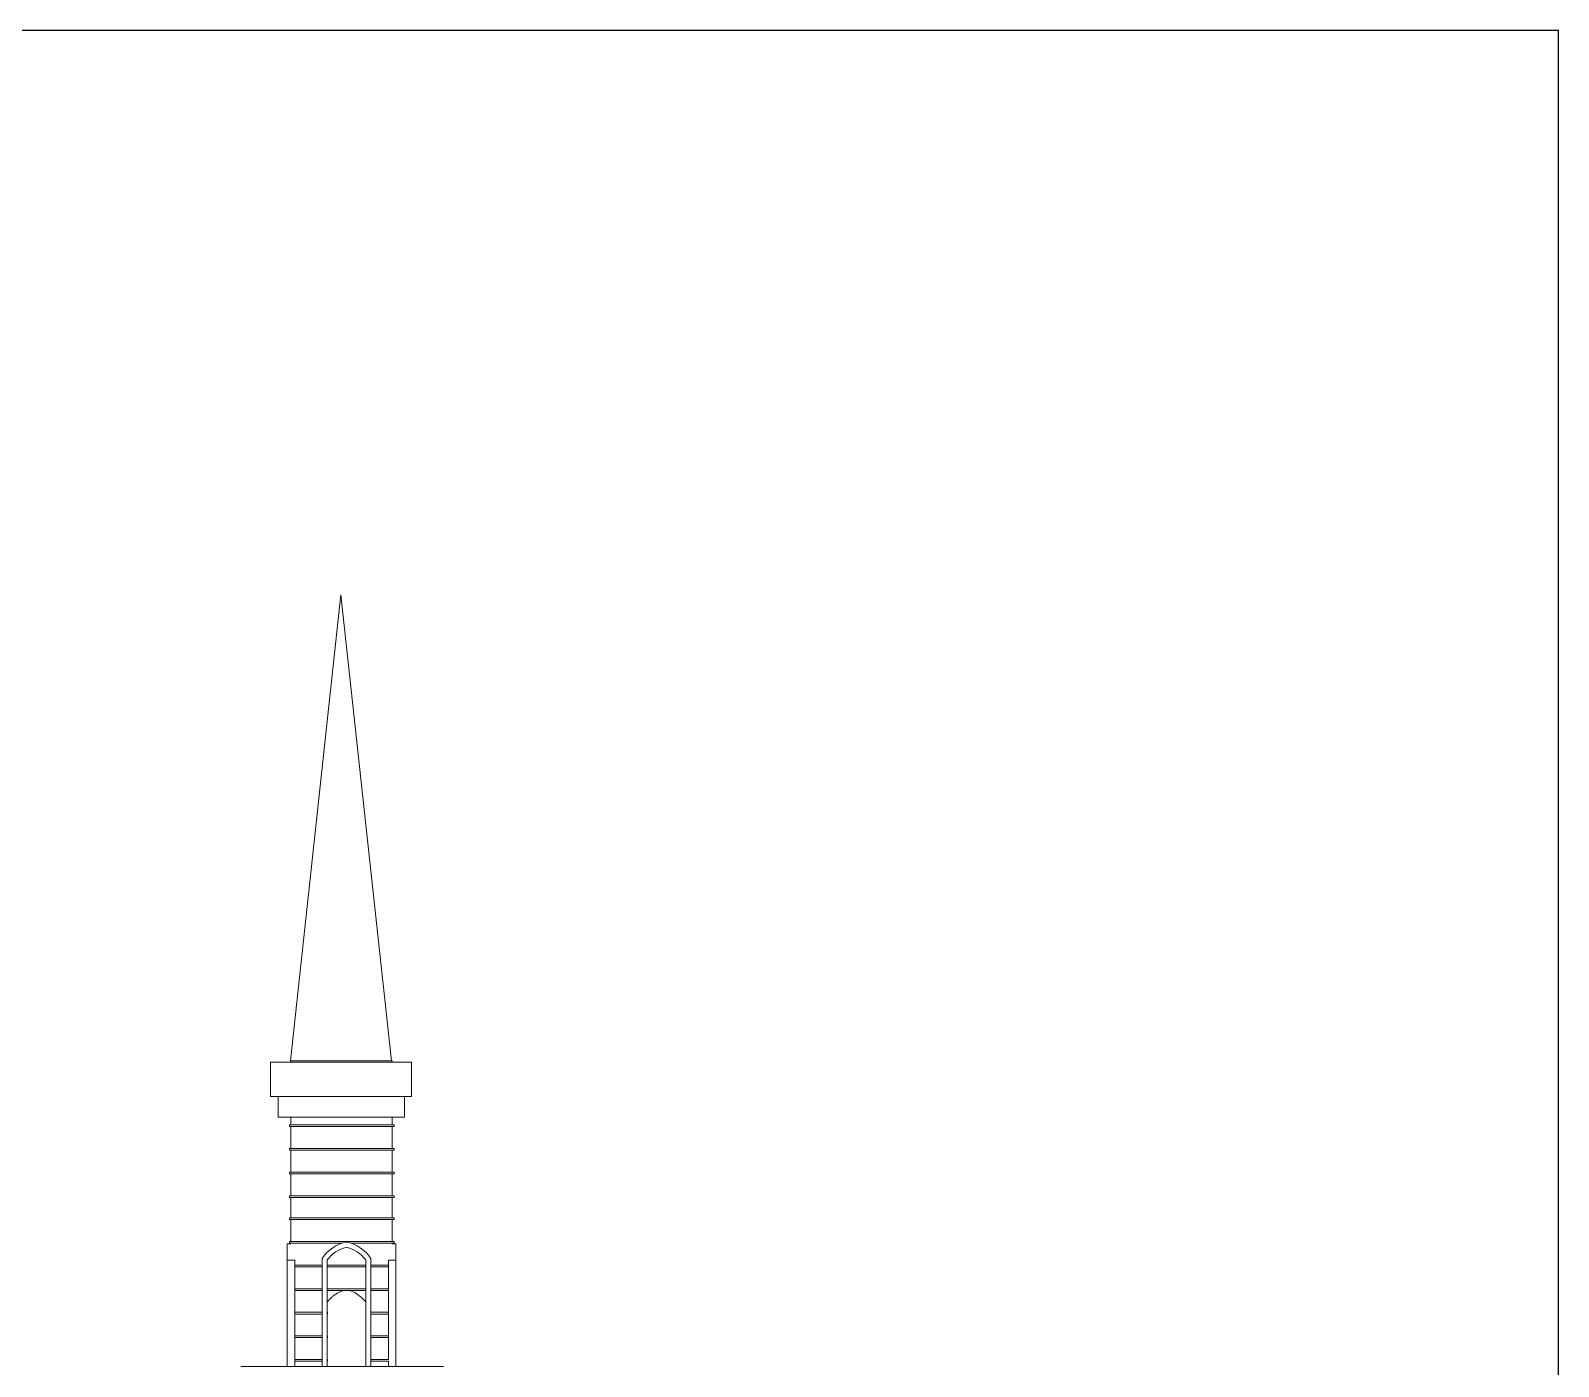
# Model space of a CAD drawing. Header units: inches. Extents: x -6210 to 141093, y -2740 to 21225.
# Drawn here: x 84011 to 84916, y 376 to 1167 of the extents above; entities that cross this region are included whole.
import ezdxf

# ---------------------------------------------------------------- set-up
doc = ezdxf.new("R2010")
doc.units = ezdxf.units.IN
doc.header["$LTSCALE"] = 100
doc.header["$MEASUREMENT"] = 0
doc.layers.add('car area', color=53, linetype='Continuous')

msp = doc.modelspace()

# ---------------------------------------------------------------- linework, layer by layer
msp.add_lwpolyline([(82657.24185, -526.65368), (84915.8931, -526.65368), (84915.8931, 1167.33476), (82657.24185, 1167.33476)], close=True)
at = {"layer": 'car area', "linetype": 'Continuous', "lineweight": 0, "extrusion": (0, 1, 0)}
for p, q in [((84194.78715, 833.19225), (84164.78715, 557.19225)), ((84194.78715, 833.19225), (84224.78715, 557.19225)), ((84152.99559, 556.45249), (84236.57871, 556.45249)), ((84152.99559, 556.45249), (84152.99559, 536.09417)), ((84164.78715, 557.19225), (84180.22407, 557.19225)), ((84165.14367, 557.19225), (84165.14367, 556.45249)), ((84180.22407, 557.19225), (84225.14367, 557.19225)), ((84225.14367, 557.19225), (84225.14367, 556.45249)), ((84236.57871, 556.45249), (84236.57871, 536.09417)), ((84236.57871, 536.09417), (84152.99559, 536.09417)), ((84157.49559, 536.09417), (84157.49559, 523.82645)), ((84232.49559, 536.09417), (84232.49559, 523.82645)), ((84232.49559, 523.82645), (84157.49559, 523.82645)), ((84164.18942, 519.19225), (84226.18942, 519.19225)), ((84164.18942, 519.19225), (84164.18942, 518.19225)), ((84226.18942, 518.19225), (84164.18942, 518.19225)), ((84165.14367, 523.82645), (84165.14367, 519.19225)), ((84165.14367, 518.19225), (84165.14367, 505.19225)), ((84225.14367, 523.82645), (84225.14367, 519.19225)), ((84225.14367, 518.19225), (84225.14367, 505.19225)), ((84226.18942, 519.19225), (84226.18942, 518.19225)), ((84164.20505, 505.19225), (84226.20505, 505.19225)), ((84164.20505, 505.19225), (84164.20505, 504.19225)), ((84226.20505, 504.19225), (84164.20505, 504.19225)), ((84165.14367, 504.19225), (84165.14367, 491.19225)), ((84225.14367, 504.19225), (84225.14367, 491.19225)), ((84226.20505, 505.19225), (84226.20505, 504.19225)), ((84164.22069, 491.19225), (84226.22069, 491.19225)), ((84164.22069, 491.19225), (84164.22069, 490.19225)), ((84226.22069, 490.19225), (84164.22069, 490.19225)), ((84165.14367, 490.19225), (84165.14367, 477.19225)), ((84225.14367, 490.19225), (84225.14367, 477.19225)), ((84226.22069, 491.19225), (84226.22069, 490.19225)), ((84164.23632, 477.19225), (84226.23632, 477.19225)), ((84164.23632, 477.19225), (84164.23632, 476.19225)), ((84226.23632, 476.19225), (84164.23632, 476.19225)), ((84165.14367, 476.19225), (84165.14367, 464.19225)), ((84225.14367, 476.19225), (84225.14367, 464.19225)), ((84226.23632, 477.19225), (84226.23632, 476.19225)), ((84164.25196, 464.19225), (84226.25196, 464.19225)), ((84164.25196, 464.19225), (84164.25196, 463.19225)), ((84226.25196, 463.19225), (84164.25196, 463.19225)), ((84165.14367, 463.19225), (84165.14367, 450.19225)), ((84225.14367, 463.19225), (84225.14367, 450.19225)), ((84226.25196, 464.19225), (84226.25196, 463.19225)), ((84162.92501, 448.78157), (84162.92501, 439.12748)), ((84165.14367, 448.78157), (84162.92501, 448.78157)), ((84164.26759, 450.19225), (84226.26759, 450.19225)), ((84164.26759, 450.19225), (84164.26759, 449.19225)), ((84195.67641, 449.19225), (84164.26759, 449.19225)), ((84165.14367, 449.19225), (84165.14367, 448.78157)), ((84226.26759, 449.19225), (84200.40763, 449.19225)), ((84225.14367, 449.19225), (84225.14367, 448.78157)), ((84225.14367, 448.78157), (84227.36234, 448.78157)), ((84226.26759, 450.19225), (84226.26759, 449.19225)), ((84227.36234, 448.78157), (84227.36234, 439.12748)), ((84167.42501, 439.12748), (84162.92501, 439.12748)), ((84162.92501, 439.12748), (84162.92501, 376.14502)), ((84167.42501, 376.14502), (84167.42501, 439.12748)), ((84167.42501, 436.19225), (84183.56702, 436.19225)), ((84183.56702, 435.19225), (84167.42501, 435.19225)), ((84183.56702, 440.16986), (84183.56702, 376.14502)), ((84186.56702, 376.14502), (84186.56702, 439.20139)), ((84186.56702, 436.19225), (84209.51702, 436.19225)), ((84209.51702, 435.19225), (84186.56702, 435.19225)), ((84209.51702, 439.20139), (84209.51702, 376.14502)), ((84212.51702, 376.14502), (84212.51702, 440.16986)), ((84212.51702, 436.19225), (84222.86234, 436.19225)), ((84222.86234, 435.19225), (84212.51702, 435.19225)), ((84222.86234, 380.19225), (84222.86234, 439.12748)), ((84222.86234, 439.12748), (84227.36234, 439.12748)), ((84227.36234, 439.12748), (84227.36234, 376.14502)), ((84167.42501, 422.19225), (84183.56702, 422.19225)), ((84183.56702, 421.19225), (84167.42501, 421.19225)), ((84186.56702, 422.19225), (84209.51702, 422.19225)), ((84209.51702, 421.19225), (84186.56702, 421.19225)), ((84212.51702, 422.19225), (84222.86234, 422.19225)), ((84222.86234, 421.19225), (84212.51702, 421.19225)), ((84167.42501, 408.19225), (84183.56702, 408.19225)), ((84186.56702, 408.19225), (84186.72425, 408.19225)), ((84186.724, 407.19225), (84186.72425, 408.19225)), ((84212.51702, 408.19225), (84222.86234, 408.19225)), ((84183.56702, 407.19225), (84167.42501, 407.19225)), ((84186.724, 407.19225), (84186.56702, 407.19225)), ((84222.86234, 407.19225), (84212.51702, 407.19225)), ((84167.42501, 394.19225), (84183.56702, 394.19225)), ((84183.56702, 393.19225), (84167.42501, 393.19225)), ((84186.56702, 394.19225), (84186.72081, 394.19225)), ((84186.72056, 393.19225), (84186.56702, 393.19225)), ((84186.72056, 393.19225), (84186.72081, 394.19225)), ((84212.51702, 394.19225), (84222.86234, 394.19225)), ((84222.86234, 393.19225), (84212.51702, 393.19225)), ((84167.42501, 380.19225), (84183.56702, 380.19225)), ((84186.56702, 380.19225), (84186.71737, 380.19225)), ((84186.71712, 379.19225), (84186.71737, 380.19225)), ((84212.51702, 380.19225), (84222.86243, 380.19225)), ((84135.48484, 376.14502), (84166.51428, 376.14502)), ((84166.51428, 376.14502), (84224.4554, 376.14502)), ((84183.56702, 379.19225), (84167.42501, 379.19225)), ((84186.71712, 379.19225), (84186.56702, 379.19225)), ((84222.86243, 379.19225), (84212.51702, 379.19225)), ((84222.86234, 376.14502), (84222.86234, 379.19225)), ((84224.4554, 376.14502), (84255.48484, 376.14502))]:
    msp.add_line(p, q, dxfattribs=at)
at = {"layer": 'car area', "linetype": 'Continuous', "lineweight": 0}
for centre, radius, start, end in [((84202.91124, 426.84452), 23.48965, 101.96372181, 145.43884482), ((84202.91124, 426.84452), 20.48965, 103.74747558, 142.9093109), ((84193.17279, 426.84452), 23.48965, 34.56115518, 78.03627819), ((84193.17279, 426.84452), 20.48965, 37.0906891, 76.25252442)]:
    msp.add_arc(centre, radius, start, end, dxfattribs=at)
for points, knots in [([(84196.24606, 421.19222), (84195.89834, 421.0726), (84195.55327, 420.94345), (84194.58526, 420.55093), (84193.97015, 420.26526), (84192.77456, 419.63634), (84192.19407, 419.2931), (84191.07772, 418.55736), (84190.54178, 418.16481), (84189.52257, 417.34111), (84189.03931, 416.90997), (84187.87104, 415.76748), (84187.19146, 414.99979), (84186.56702, 414.17385)], [43.882136274, 43.882136274, 43.882136274, 43.882136274, 44.93280971, 44.93280971, 46.86151021, 46.86151021, 48.790210709, 48.790210709, 50.718911209, 50.718911209, 52.647611708, 52.647611708, 55.683549708, 55.683549708, 55.683549708, 55.683549708]), ([(84209.51702, 414.17385), (84208.92046, 414.9629), (84208.27489, 415.69716), (84206.71254, 417.24611), (84205.7087, 418.07833), (84203.5105, 419.55711), (84202.31601, 420.20376), (84200.65985, 420.89471), (84200.25135, 421.05002), (84199.83797, 421.19223)], [13.086006089, 13.086006089, 13.086006089, 13.086006089, 16.089150764, 16.089150764, 20.024073671, 20.024073671, 23.958996579, 23.958996579, 25.220864718, 25.220864718, 25.220864718, 25.220864718])]:
    msp.add_open_spline(points, degree=3, knots=knots, dxfattribs=at)

doc.saveas('drawing.dxf')
